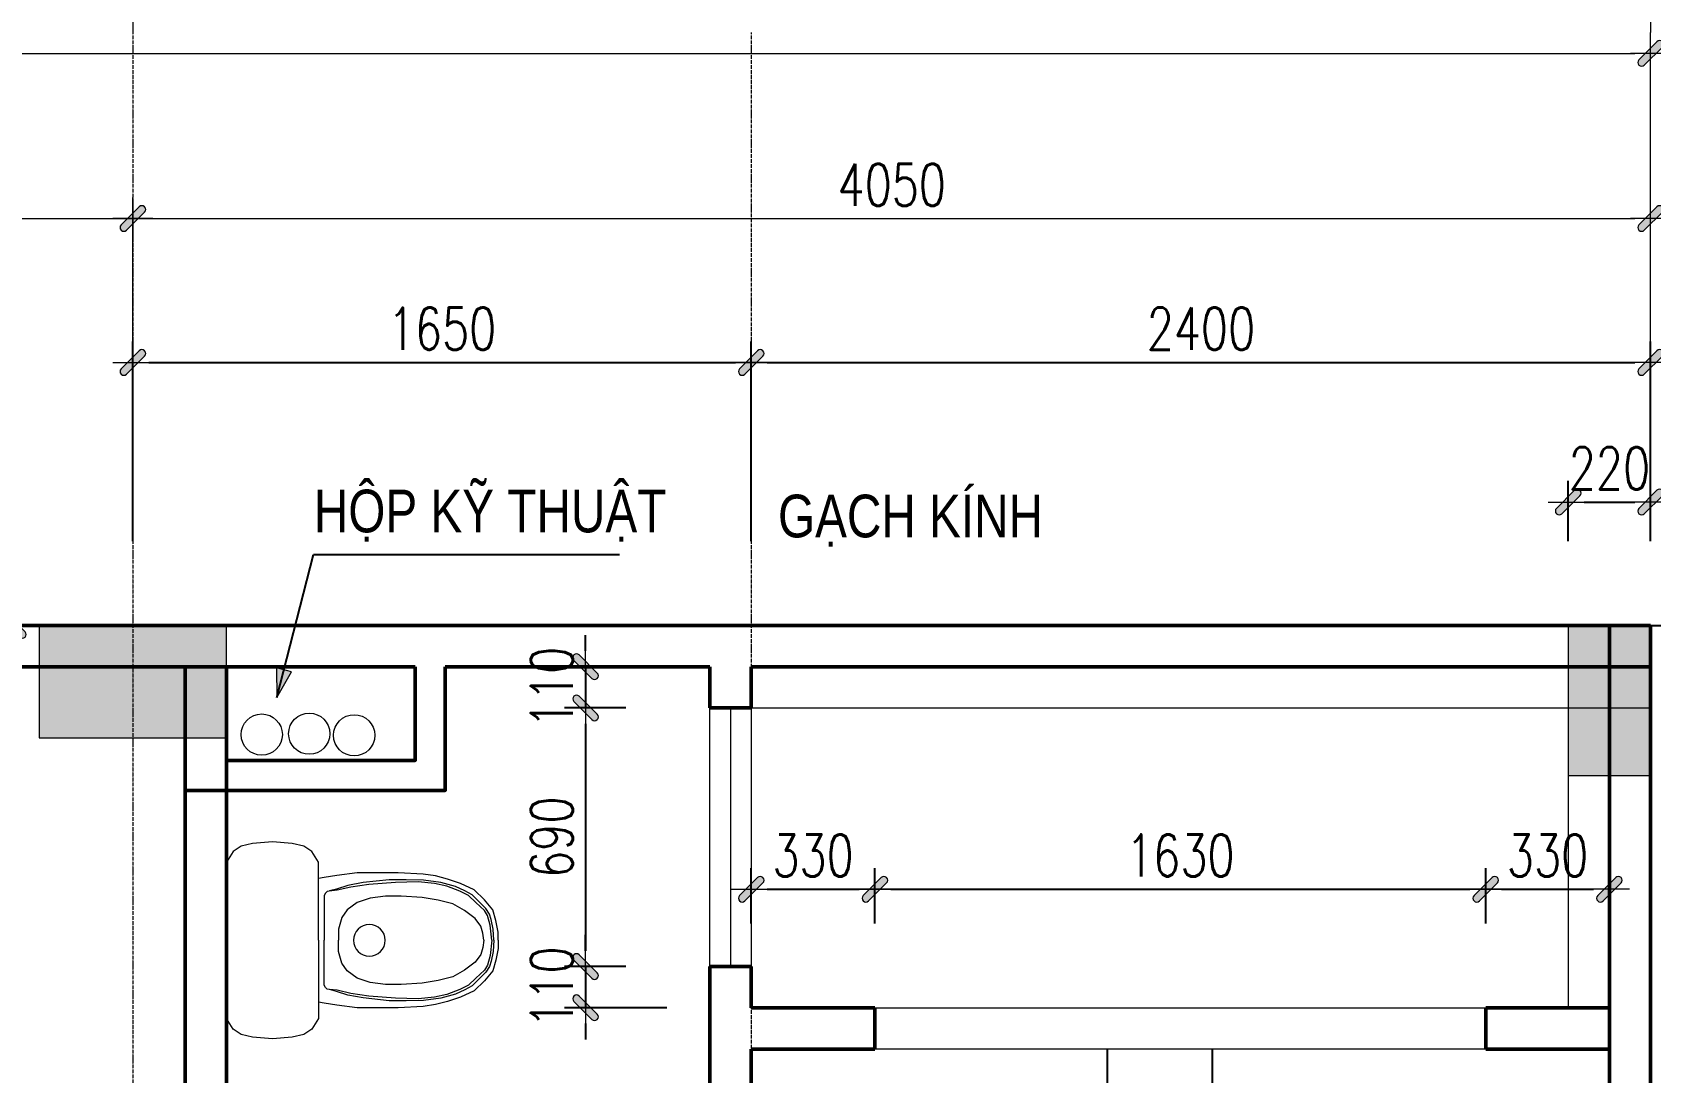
# Model space of a CAD drawing. Extents: x -165145 to 691808, y -202842 to 311040.
# Drawn here: x 30931 to 35249, y 107320 to 110095 of the extents above; entities that cross this region are included whole.
import ezdxf
from ezdxf.enums import TextEntityAlignment as Align

# ---------------------------------------------------------------- set-up
doc = ezdxf.new("R2010")
doc.units = 0
doc.header["$LTSCALE"] = 10
doc.header["$MEASUREMENT"] = 0
doc.linetypes.add('ketcau-1', pattern=[2, 1, 1])
doc.linetypes.add('TIM', pattern=[26.01, 10, -3, 0.01, -3, 10])
doc.layers.get('Defpoints').update_dxf_attribs({"color": 5, "linetype": 'CONTINUOUS'})
doc.layers.add('AM_Funitur', color=35, linetype='CONTINUOUS')
for name, color, linetype, lineweight in [('ARROWS', 1, 'CONTINUOUS', 0), ('DIM', 8, 'CONTINUOUS', 13), ('GE_KC_HATCH', 250, 'CONTINUOUS', 20), ('GE_KC_NETTHAY', 2, 'CONTINUOUS', 20), ('GE_KC_TEXT', 4, 'CONTINUOUS', 20), ('netchia', 2, 'CONTINUOUS', 20), ('NOI THAT', 35, 'CONTINUOUS', 9), ('TEXT', 4, 'CONTINUOUS', 20), ('THAY', 147, 'CONTINUOUS', 25), ('TRUC', 251, 'TIM', 5), ('wall', 7, 'CONTINUOUS', 50)]:
    doc.layers.add(name, color=color, linetype=linetype, lineweight=lineweight)
doc.styles.add('ROMANS', font='romans', dxfattribs={"width": 0.75, "bigfont": 'vns'})
doc.styles.add('VNARIALH', font='', dxfattribs={"width": 0.75})
doc.styles.add('VnArialNarrowH', font='')
doc.styles.add('VNCC-Arial', font='arial.ttf', dxfattribs={"width": 0.8})
doc.styles.get('VNARIALH').set_extended_font_data('.VnArialH')
doc.styles.get('VnArialNarrowH').set_extended_font_data('.VnArial NarrowH')
doc.dimstyles.new('fit0.75', dxfattribs={"dimscale": 0.5625, "dimtxt": 200, "dimasz": 75, "dimexe": 100, "dimexo": 400, "dimgap": 0.03, "dimtad": 0, "dimdec": 0, "dimdsep": 46, "dimtxsty": 'ROMANS', "dimblk": 'alex', "dimcen": 150, "dimclrd": 8, "dimclre": 8, "dimclrt": 7, "dimaunit": 1, "dimadec": 0, "dimazin": 0, "dimtfac": 0.072, "dimtdec": 0, "dimtix": 1, "dimtmove": 2, "dimatfit": 3, "dimldrblk": 'a-01', "dimfxl": 100, "dimtvp": 0.8, "dimtolj": 1, "dimarcsym": 0})

# ---------------------------------------------------------------- blocks, each defined once
blk = doc.blocks.new('xi mb')
at = {"layer": 'NOI THAT'}
for p, q in [((-237.3, -17.6), (-208.9, 0)), ((-208.9, 0), (0, 0)), ((208.9, 0), (0, 0)), ((237.3, -17.6), (208.9, 0)), ((-258.6, -69.7), (-251.5, -38.9)), ((-251.5, -38.9), (-237.3, -17.6)), ((251.5, -38.9), (237.3, -17.6)), ((258.6, -69.7), (251.5, -38.9)), ((-262.5, -122.5), (-258.6, -69.7)), ((262.5, -122.5), (258.6, -69.7)), ((-258.6, -175.3), (-262.5, -122.5)), ((258.6, -175.3), (262.5, -122.5)), ((-251.5, -206.1), (-258.6, -175.3)), ((-237.3, -227.4), (-251.5, -206.1)), ((237.3, -227.4), (251.5, -206.1)), ((251.5, -206.1), (258.6, -175.3)), ((-208.9, -245), (-237.3, -227.4)), ((0, -245), (-208.9, -245)), ((-167.8, -260.4), (-165.1, -245)), ((0, -245), (208.9, -245)), ((167.8, -260.4), (165.1, -245)), ((208.9, -245), (237.3, -227.4)), ((-180, -348.9), (-173.2, -294.7)), ((-173.2, -294.7), (-167.8, -260.4)), ((-146, -324), (-136.6, -293.7)), ((-141.6, -331.9), (-133.4, -295.2)), ((-136.6, -293.7), (-131.6, -274.3)), ((-133.4, -295.2), (-131.5, -274.2)), ((-131.5, -274.2), (-130.6, -268.7)), ((-130.6, -268.7), (-126, -264.1)), ((-126, -264.1), (-119.6, -260.4)), ((-119.6, -260.4), (-108.6, -260.4)), ((-108.6, -260.4), (0, -260.4)), ((-61, -307.2), (-29.8, -298.9)), ((-29.8, -298.9), (0, -298.9)), ((108.6, -260.4), (0, -260.4)), ((29.8, -298.9), (0, -298.9)), ((61, -307.2), (29.8, -298.9)), ((119.6, -260.4), (108.6, -260.4)), ((126, -264.1), (119.6, -260.4)), ((130.6, -268.7), (126, -264.1)), ((131.5, -274.2), (130.6, -268.7)), ((133.4, -295.2), (131.5, -274.2)), ((136.6, -293.7), (131.6, -274.3)), ((141.6, -331.9), (133.4, -295.2)), ((146, -324), (136.6, -293.7)), ((173.2, -294.7), (167.8, -260.4)), ((180, -348.9), (173.2, -294.7)), ((-153.9, -364.4), (-146, -324)), ((-148.9, -379.6), (-141.6, -331.9)), ((-101.3, -348.4), (-81.2, -321.8)), ((-81.2, -321.8), (-61, -307.2)), ((81.2, -321.8), (61, -307.2)), ((101.3, -348.4), (81.2, -321.8)), ((148.9, -379.6), (141.6, -331.9)), ((153.9, -364.4), (146, -324)), ((-180, -458.3), (-180, -348.9)), ((-161.1, -434.3), (-153.9, -364.4)), ((-154.4, -451.1), (-148.9, -379.6)), ((-117.8, -424.5), (-112.3, -383.2)), ((-112.3, -383.2), (-101.3, -348.4)), ((112.3, -383.2), (101.3, -348.4)), ((117.8, -424.5), (112.3, -383.2)), ((154.4, -451.1), (148.9, -379.6)), ((161.1, -434.3), (153.9, -364.4)), ((180, -458.3), (180, -348.9)), ((-117.8, -465.7), (-117.8, -424.5)), ((117.8, -465.7), (117.8, -424.5)), ((-176.8, -525.1), (-180, -458.3)), ((-161.1, -479), (-161.1, -434.3)), ((-156.3, -511.6), (-154.4, -451.1)), ((-114.1, -521.6), (-117.8, -465.7)), ((114.1, -521.6), (117.8, -465.7)), ((156.3, -511.6), (154.4, -451.1)), ((161.1, -479), (161.1, -434.3)), ((176.8, -525.1), (180, -458.3)), ((-160.4, -525.9), (-161.1, -479)), ((-151.7, -554.6), (-156.3, -511.6)), ((151.7, -554.6), (156.3, -511.6)), ((160.4, -525.9), (161.1, -479)), ((-171.7, -557.8), (-176.8, -525.1)), ((-163.5, -589.4), (-171.7, -557.8)), ((-154.6, -572), (-160.4, -525.9)), ((-144.4, -587.6), (-151.7, -554.6)), ((-106.8, -564.7), (-114.1, -521.6)), ((106.8, -564.7), (114.1, -521.6)), ((144.4, -587.6), (151.7, -554.6)), ((154.6, -572), (160.4, -525.9)), ((163.5, -589.4), (171.7, -557.8)), ((171.7, -557.8), (176.8, -525.1)), ((-151.3, -624.1), (-163.5, -589.4)), ((-143.8, -611), (-154.6, -572)), ((-131.5, -622.5), (-144.4, -587.6)), ((-97.6, -604.1), (-106.8, -564.7)), ((-79.3, -635.3), (-97.6, -604.1)), ((79.3, -635.3), (97.6, -604.1)), ((97.6, -604.1), (106.8, -564.7)), ((131.5, -622.5), (144.4, -587.6)), ((143.8, -611), (154.6, -572)), ((151.3, -624.1), (163.5, -589.4)), ((-135, -660.8), (-151.3, -624.1)), ((-132.3, -635.5), (-143.8, -611)), ((-121.5, -655), (-132.3, -635.5)), ((-119.6, -645.4), (-131.5, -622.5)), ((-101.3, -665.5), (-119.6, -645.4)), ((-58.2, -663.7), (-79.3, -635.3)), ((58.2, -663.7), (79.3, -635.3)), ((101.3, -665.5), (119.6, -645.4)), ((119.6, -645.4), (131.5, -622.5)), ((121.5, -655), (132.3, -635.5)), ((132.3, -635.5), (143.8, -611)), ((135, -660.8), (151.3, -624.1)), ((-108.4, -688.4), (-135, -660.8)), ((-104.2, -672.3), (-121.5, -655)), ((-81.1, -710.4), (-108.4, -688.4)), ((-84.7, -691.7), (-104.2, -672.3)), ((-79.3, -688.5), (-101.3, -665.5)), ((-66.5, -696.7), (-79.3, -688.5)), ((-38.1, -678.4), (-58.2, -663.7)), ((-18.9, -683.9), (-38.1, -678.4)), ((0, -686.6), (-18.9, -683.9)), ((0, -686.6), (18.9, -683.9)), ((18.9, -683.9), (38.1, -678.4)), ((38.1, -678.4), (58.2, -663.7)), ((66.5, -696.7), (79.3, -688.5)), ((79.3, -688.5), (101.3, -665.5)), ((81.1, -710.4), (108.4, -688.4)), ((84.7, -691.7), (104.2, -672.3)), ((104.2, -672.3), (121.5, -655)), ((108.4, -688.4), (135, -660.8)), ((-69.6, -701.8), (-84.7, -691.7)), ((-53.1, -718.5), (-81.1, -710.4)), ((-55.9, -706.2), (-69.6, -701.8)), ((-40.6, -703.3), (-66.5, -696.7)), ((-29.8, -711.4), (-55.9, -706.2)), ((-21.6, -725), (-53.1, -718.5)), ((0, -708), (-40.6, -703.3)), ((0, -713.2), (-29.8, -711.4)), ((0, -725), (-21.6, -725)), ((0, -708), (40.6, -703.3)), ((0, -713.2), (29.8, -711.4)), ((0, -725), (21.6, -725)), ((21.6, -725), (53.1, -718.5)), ((29.8, -711.4), (55.9, -706.2)), ((40.6, -703.3), (66.5, -696.7)), ((53.1, -718.5), (81.1, -710.4)), ((55.9, -706.2), (69.6, -701.8)), ((69.6, -701.8), (84.7, -691.7))]:
    blk.add_line(p, q, dxfattribs=at)
for start, end in [(90, 270), (270, 90)]:
    blk.add_arc((0, -381.3), 42.3, start, end, dxfattribs=at)
blk = doc.blocks.new('alex')
at = {"layer": 'ARROWS'}
h = blk.add_hatch(color=1, dxfattribs=at)
edge = h.paths.add_edge_path()
edge.add_line((0.4, 0.74), (-0.74, -0.4))
edge.add_ellipse((-0.57, -0.57), major_axis=(0.17, 0.17), ratio=1, start_angle=90, end_angle=270)
edge.add_line((-0.4, -0.74), (0.74, 0.4))
edge.add_ellipse((0.57, 0.57), major_axis=(0.17, 0.17), ratio=1, start_angle=270, end_angle=450)
blk.add_lwpolyline([(0.4, 0.74), (-0.74, -0.4, 1), (-0.4, -0.74), (0.74, 0.4, 1)], format="xyb", close=True, dxfattribs=at)
at = {"layer": 'netchia', "color": 2}
for p, q in [((0, -1.27), (0, 1.27)), ((1.27, 0), (-1.27, 0))]:
    blk.add_line(p, q, dxfattribs=at)
blk = doc.blocks.new('*D1932')
at = {"layer": 'Defpoints', "color": 0, "ltscale": 0.05, "transparency": 16777216}
for p in [(34414.1, 108512.8), (36296.7, 103612.8), (36673.4, 103612.8)]:
    blk.add_point(p, dxfattribs=at)
at = {"layer": 'DIM', "color": 8, "lineweight": -2, "ltscale": 0.05, "transparency": 16777216}
for p, q in [((34639.1, 108512.8), (36729.7, 108512.8)), ((36673.4, 108470.6), (36673.4, 103655)), ((36521.7, 103612.8), (36729.7, 103612.8))]:
    blk.add_line(p, q, dxfattribs=at)
at = {"layer": 'DIM', "color": 8, "lineweight": -2, "ltscale": 0.05, "transparency": 16777216, "xscale": 42.1875, "yscale": 42.1875, "zscale": 42.1875}
for p, rotation in [((36673.4, 108512.8), 90), ((36673.4, 103612.8), 270)]:
    blk.add_blockref('alex', p, dxfattribs=dict(at, rotation=rotation))
at = {"layer": 'DIM', "color": 7, "ltscale": 0.05, "transparency": 16777216, "insert": (36583.4, 106062.8), "char_height": 112.5, "attachment_point": 5, "rotation": 90, "style": 'ROMANS'}
blk.add_mtext('\\A1;4900', dxfattribs=at)
blk = doc.blocks.new('a-01')
at = {"layer": 'ARROWS'}
blk.add_hatch(color=256, dxfattribs=at).paths.add_polyline_path([(-1.8, 0.49), (-1.8, -0.49), (0, 0)])
at = {"layer": 'netchia'}
blk.add_lwpolyline([(-1.8, 0.49), (-1.8, -0.49), (0, 0), (0, 0)], close=True, dxfattribs=at)
blk = doc.blocks.new('*D1933')
at = {"layer": 'Defpoints', "color": 0, "ltscale": 0.05, "transparency": 16777216}
for p in [(34735.8, 108512.8), (35092.3, 107382.8), (36313.9, 107382.8)]:
    blk.add_point(p, dxfattribs=at)
at = {"layer": 'DIM', "color": 8, "lineweight": -2, "ltscale": 0.05, "transparency": 16777216}
for p, q in [((34960.8, 108512.8), (36370.2, 108512.8)), ((36313.9, 108470.6), (36313.9, 107425)), ((35317.3, 107382.8), (36370.2, 107382.8))]:
    blk.add_line(p, q, dxfattribs=at)
at = {"layer": 'DIM', "color": 8, "lineweight": -2, "ltscale": 0.05, "transparency": 16777216, "xscale": 42.1875, "yscale": 42.1875, "zscale": 42.1875}
for p, rotation in [((36313.9, 108512.8), 90), ((36313.9, 107382.8), 270)]:
    blk.add_blockref('alex', p, dxfattribs=dict(at, rotation=rotation))
at = {"layer": 'DIM', "color": 7, "ltscale": 0.05, "transparency": 16777216, "insert": (36223.9, 107947.8), "char_height": 112.5, "attachment_point": 5, "rotation": 90, "style": 'ROMANS'}
blk.add_mtext('\\A1;1130', dxfattribs=at)
blk = doc.blocks.new('*D1935')
at = {"layer": 'Defpoints', "color": 0, "ltscale": 0.05, "transparency": 16777216}
for p in [(31431.1, 108512.8), (30880.8, 105512.8), (31596.5, 105512.8)]:
    blk.add_point(p, dxfattribs=at)
at = {"layer": 'DIM', "color": 8, "lineweight": -2, "ltscale": 0.05, "transparency": 16777216}
for p, q in [((31206.1, 108512.8), (30824.5, 108512.8)), ((30880.8, 108470.6), (30880.8, 105555)), ((31371.5, 105512.8), (30824.5, 105512.8))]:
    blk.add_line(p, q, dxfattribs=at)
at = {"layer": 'DIM', "color": 8, "lineweight": -2, "ltscale": 0.05, "transparency": 16777216, "xscale": 42.1875, "yscale": 42.1875, "zscale": 42.1875}
for p, rotation in [((30880.8, 108512.8), 90), ((30880.8, 105512.8), 270)]:
    blk.add_blockref('alex', p, dxfattribs=dict(at, rotation=rotation))
at = {"layer": 'DIM', "color": 7, "ltscale": 0.05, "transparency": 16777216, "insert": (30790.8, 107012.8), "char_height": 112.5, "attachment_point": 5, "rotation": 90, "style": 'ROMANS'}
blk.add_mtext('\\A1;3000', dxfattribs=at)
blk = doc.blocks.new('*D1851')
at = {"layer": 'Defpoints', "color": 0, "transparency": 16777216}
for p in [(32849.5, 109214.4), (31199.5, 108512.8), (32849.5, 108512.8)]:
    blk.add_point(p, dxfattribs=at)
at = {"layer": 'DIM', "color": 8, "lineweight": -2, "transparency": 16777216}
for p, q in [((31199.5, 108737.8), (31199.5, 109270.6)), ((32849.5, 108737.8), (32849.5, 109270.6)), ((31241.7, 109214.4), (32807.3, 109214.4))]:
    blk.add_line(p, q, dxfattribs=at)
at = {"layer": 'DIM', "color": 8, "lineweight": -2, "transparency": 16777216, "xscale": 42.1875, "yscale": 42.1875, "zscale": 42.1875, "rotation": 180}
blk.add_blockref('alex', (31199.5, 109214.4), dxfattribs=at)
at = {"layer": 'DIM', "color": 8, "lineweight": -2, "transparency": 16777216, "xscale": 42.1875, "yscale": 42.1875, "zscale": 42.1875}
blk.add_blockref('alex', (32849.5, 109214.4), dxfattribs=at)
at = {"layer": 'DIM', "color": 7, "transparency": 16777216, "insert": (32024.5, 109304.4), "char_height": 112.5, "attachment_point": 5, "style": 'ROMANS'}
blk.add_mtext('\\A1;1650', dxfattribs=at)
blk = doc.blocks.new('*D1852')
at = {"layer": 'Defpoints', "color": 0, "transparency": 16777216}
for p in [(35249.5, 109214.4), (32849.5, 108512.8), (35249.5, 108512.8)]:
    blk.add_point(p, dxfattribs=at)
at = {"layer": 'DIM', "color": 8, "lineweight": -2, "transparency": 16777216}
for p, q in [((32849.5, 108737.8), (32849.5, 109270.6)), ((35249.5, 108737.8), (35249.5, 109270.6)), ((32891.7, 109214.4), (35207.3, 109214.4))]:
    blk.add_line(p, q, dxfattribs=at)
at = {"layer": 'DIM', "color": 8, "lineweight": -2, "transparency": 16777216, "xscale": 42.1875, "yscale": 42.1875, "zscale": 42.1875, "rotation": 180}
blk.add_blockref('alex', (32849.5, 109214.4), dxfattribs=at)
at = {"layer": 'DIM', "color": 8, "lineweight": -2, "transparency": 16777216, "xscale": 42.1875, "yscale": 42.1875, "zscale": 42.1875}
blk.add_blockref('alex', (35249.5, 109214.4), dxfattribs=at)
at = {"layer": 'DIM', "color": 7, "transparency": 16777216, "insert": (34049.5, 109304.4), "char_height": 112.5, "attachment_point": 5, "style": 'ROMANS'}
blk.add_mtext('\\A1;2400', dxfattribs=at)
blk = doc.blocks.new('*D1861')
at = {"layer": 'Defpoints', "color": 0, "transparency": 16777216}
for p in [(32739.5, 108402.8), (32407.4, 108292.8), (32739.5, 108292.8)]:
    blk.add_point(p, dxfattribs=at)
at = {"layer": 'DIM', "color": 8, "lineweight": -2, "transparency": 16777216}
for p, q in [((32407.4, 108445), (32407.4, 108487.1)), ((32514.5, 108402.8), (32351.2, 108402.8)), ((32407.4, 108402.8), (32407.4, 108292.8)), ((32514.5, 108292.8), (32351.2, 108292.8)), ((32407.4, 108250.6), (32407.4, 108208.4))]:
    blk.add_line(p, q, dxfattribs=at)
at = {"layer": 'DIM', "color": 8, "lineweight": -2, "transparency": 16777216, "xscale": 42.1875, "yscale": 42.1875, "zscale": 42.1875}
for p, rotation in [((32407.4, 108402.8), 270), ((32407.4, 108292.8), 90)]:
    blk.add_blockref('alex', p, dxfattribs=dict(at, rotation=rotation))
at = {"layer": 'DIM', "color": 7, "transparency": 16777216, "insert": (32317.4, 108347.8), "char_height": 112.5, "attachment_point": 5, "rotation": 90, "style": 'ROMANS'}
blk.add_mtext('\\A1;110', dxfattribs=at)
blk = doc.blocks.new('*D1862')
at = {"layer": 'Defpoints', "color": 0, "transparency": 16777216}
for p in [(32739.5, 108292.8), (32407.4, 107602.8), (32739.5, 107602.8)]:
    blk.add_point(p, dxfattribs=at)
at = {"layer": 'DIM', "color": 8, "lineweight": -2, "transparency": 16777216}
for p, q in [((32514.5, 108292.8), (32351.2, 108292.8)), ((32407.4, 108250.6), (32407.4, 107645)), ((32514.5, 107602.8), (32351.2, 107602.8))]:
    blk.add_line(p, q, dxfattribs=at)
at = {"layer": 'DIM', "color": 8, "lineweight": -2, "transparency": 16777216, "xscale": 42.1875, "yscale": 42.1875, "zscale": 42.1875}
for p, rotation in [((32407.4, 108292.8), 90), ((32407.4, 107602.8), 270)]:
    blk.add_blockref('alex', p, dxfattribs=dict(at, rotation=rotation))
at = {"layer": 'DIM', "color": 7, "transparency": 16777216, "insert": (32317.4, 107947.8), "char_height": 112.5, "attachment_point": 5, "rotation": 90, "style": 'ROMANS'}
blk.add_mtext('\\A1;690', dxfattribs=at)
blk = doc.blocks.new('*D1863')
at = {"layer": 'Defpoints', "color": 0, "transparency": 16777216}
for p in [(32739.5, 107602.8), (32407.4, 107492.8), (32849.5, 107492.8)]:
    blk.add_point(p, dxfattribs=at)
at = {"layer": 'DIM', "color": 8, "lineweight": -2, "transparency": 16777216}
for p, q in [((32407.4, 107645), (32407.4, 107687.1)), ((32514.5, 107602.8), (32351.2, 107602.8)), ((32407.4, 107602.8), (32407.4, 107492.8)), ((32624.5, 107492.8), (32351.2, 107492.8)), ((32407.4, 107450.6), (32407.4, 107408.4))]:
    blk.add_line(p, q, dxfattribs=at)
at = {"layer": 'DIM', "color": 8, "lineweight": -2, "transparency": 16777216, "xscale": 42.1875, "yscale": 42.1875, "zscale": 42.1875}
for p, rotation in [((32407.4, 107602.8), 270), ((32407.4, 107492.8), 90)]:
    blk.add_blockref('alex', p, dxfattribs=dict(at, rotation=rotation))
at = {"layer": 'DIM', "color": 7, "transparency": 16777216, "insert": (32317.4, 107547.8), "char_height": 112.5, "attachment_point": 5, "rotation": 90, "style": 'ROMANS'}
blk.add_mtext('\\A1;110', dxfattribs=at)
blk = doc.blocks.new('*D1864')
at = {"layer": 'Defpoints', "color": 0, "transparency": 16777216}
for p in [(33179.5, 107808.9), (32849.5, 107492.8), (33179.5, 107492.8)]:
    blk.add_point(p, dxfattribs=at)
at = {"layer": 'DIM', "color": 8, "lineweight": -2, "transparency": 16777216}
for p, q in [((32849.5, 107717.8), (32849.5, 107865.1)), ((33179.5, 107717.8), (33179.5, 107865.1)), ((32891.7, 107808.9), (33137.3, 107808.9))]:
    blk.add_line(p, q, dxfattribs=at)
at = {"layer": 'DIM', "color": 8, "lineweight": -2, "transparency": 16777216, "xscale": 42.1875, "yscale": 42.1875, "zscale": 42.1875, "rotation": 180}
blk.add_blockref('alex', (32849.5, 107808.9), dxfattribs=at)
at = {"layer": 'DIM', "color": 8, "lineweight": -2, "transparency": 16777216, "xscale": 42.1875, "yscale": 42.1875, "zscale": 42.1875}
blk.add_blockref('alex', (33179.5, 107808.9), dxfattribs=at)
at = {"layer": 'DIM', "color": 7, "transparency": 16777216, "insert": (33014.5, 107898.9), "char_height": 112.5, "attachment_point": 5, "style": 'ROMANS'}
blk.add_mtext('\\A1;330', dxfattribs=at)
blk = doc.blocks.new('*D1865')
at = {"layer": 'Defpoints', "color": 0, "transparency": 16777216}
for p in [(35139.5, 107808.9), (34809.5, 107492.8), (35139.5, 107492.8)]:
    blk.add_point(p, dxfattribs=at)
at = {"layer": 'DIM', "color": 8, "lineweight": -2, "transparency": 16777216}
for p, q in [((34809.5, 107717.8), (34809.5, 107865.1)), ((35139.5, 107717.8), (35139.5, 107865.1)), ((34851.7, 107808.9), (35097.3, 107808.9))]:
    blk.add_line(p, q, dxfattribs=at)
at = {"layer": 'DIM', "color": 8, "lineweight": -2, "transparency": 16777216, "xscale": 42.1875, "yscale": 42.1875, "zscale": 42.1875, "rotation": 180}
blk.add_blockref('alex', (34809.5, 107808.9), dxfattribs=at)
at = {"layer": 'DIM', "color": 8, "lineweight": -2, "transparency": 16777216, "xscale": 42.1875, "yscale": 42.1875, "zscale": 42.1875}
blk.add_blockref('alex', (35139.5, 107808.9), dxfattribs=at)
at = {"layer": 'DIM', "color": 7, "transparency": 16777216, "insert": (34974.5, 107898.9), "char_height": 112.5, "attachment_point": 5, "style": 'ROMANS'}
blk.add_mtext('\\A1;330', dxfattribs=at)
blk = doc.blocks.new('*D1866')
at = {"layer": 'Defpoints', "color": 0, "transparency": 16777216}
for p in [(34809.5, 107808.9), (33179.5, 107492.8), (34809.5, 107492.8)]:
    blk.add_point(p, dxfattribs=at)
at = {"layer": 'DIM', "color": 8, "lineweight": -2, "transparency": 16777216}
for p, q in [((33179.5, 107717.8), (33179.5, 107865.1)), ((34809.5, 107717.8), (34809.5, 107865.1)), ((33221.7, 107808.9), (34767.3, 107808.9))]:
    blk.add_line(p, q, dxfattribs=at)
at = {"layer": 'DIM', "color": 8, "lineweight": -2, "transparency": 16777216, "xscale": 42.1875, "yscale": 42.1875, "zscale": 42.1875, "rotation": 180}
blk.add_blockref('alex', (33179.5, 107808.9), dxfattribs=at)
at = {"layer": 'DIM', "color": 8, "lineweight": -2, "transparency": 16777216, "xscale": 42.1875, "yscale": 42.1875, "zscale": 42.1875}
blk.add_blockref('alex', (34809.5, 107808.9), dxfattribs=at)
at = {"layer": 'DIM', "color": 7, "transparency": 16777216, "insert": (33994.5, 107898.9), "char_height": 112.5, "attachment_point": 5, "style": 'ROMANS'}
blk.add_mtext('\\A1;1630', dxfattribs=at)
blk = doc.blocks.new('*D1872')
at = {"layer": 'Defpoints', "color": 0, "transparency": 16777216}
for p in [(35249.5, 108512.8), (35249.5, 108112.8), (35572.4, 108112.8)]:
    blk.add_point(p, dxfattribs=at)
at = {"layer": 'DIM', "color": 8, "lineweight": -2, "transparency": 16777216}
for p, q in [((35474.5, 108512.8), (35628.7, 108512.8)), ((35572.4, 108470.6), (35572.4, 108155)), ((35474.5, 108112.8), (35628.7, 108112.8))]:
    blk.add_line(p, q, dxfattribs=at)
at = {"layer": 'DIM', "color": 8, "lineweight": -2, "transparency": 16777216, "xscale": 42.1875, "yscale": 42.1875, "zscale": 42.1875}
for p, rotation in [((35572.4, 108512.8), 90), ((35572.4, 108112.8), 270)]:
    blk.add_blockref('alex', p, dxfattribs=dict(at, rotation=rotation))
at = {"layer": 'DIM', "color": 7, "transparency": 16777216, "insert": (35482.4, 108312.8), "char_height": 112.5, "attachment_point": 5, "rotation": 90, "style": 'ROMANS'}
blk.add_mtext('\\A1;400', dxfattribs=at)
blk = doc.blocks.new('*D1875')
at = {"layer": 'Defpoints', "color": 0, "transparency": 16777216}
for p in [(35249.5, 108842.1), (35029.5, 108512.8), (35249.5, 108512.8)]:
    blk.add_point(p, dxfattribs=at)
at = {"layer": 'DIM', "color": 8, "lineweight": -2, "transparency": 16777216}
for p, q in [((35029.5, 108737.8), (35029.5, 108898.4)), ((35249.5, 108737.8), (35249.5, 108898.4)), ((35071.7, 108842.1), (35207.3, 108842.1))]:
    blk.add_line(p, q, dxfattribs=at)
at = {"layer": 'DIM', "color": 8, "lineweight": -2, "transparency": 16777216, "xscale": 42.1875, "yscale": 42.1875, "zscale": 42.1875, "rotation": 180}
blk.add_blockref('alex', (35029.5, 108842.1), dxfattribs=at)
at = {"layer": 'DIM', "color": 8, "lineweight": -2, "transparency": 16777216, "xscale": 42.1875, "yscale": 42.1875, "zscale": 42.1875}
blk.add_blockref('alex', (35249.5, 108842.1), dxfattribs=at)
at = {"layer": 'DIM', "color": 7, "transparency": 16777216, "insert": (35139.5, 108932.1), "char_height": 112.5, "attachment_point": 5, "style": 'ROMANS'}
blk.add_mtext('\\A1;220', dxfattribs=at)
blk = doc.blocks.new('A$Ced011573')
at = {"layer": 'GE_KC_HATCH', "linetype": 'ketcau-1'}
for points in [[(11050, 7000), (10550, 7000), (10550, 6700), (11050, 6700)], [(14850, 7000), (14630, 7000), (14630, 6600), (14850, 6600)]]:
    blk.add_hatch(color=1, dxfattribs=at).paths.add_polyline_path(points)
at = {"layer": 'GE_KC_NETTHAY', "linetype": 'Continuous'}
for points in [[(11050, 7000), (10550, 7000), (10550, 6700), (11050, 6700)], [(14850, 7000), (14630, 7000), (14630, 6600), (14850, 6600)]]:
    blk.add_lwpolyline(points, close=True, dxfattribs=at)
blk = doc.blocks.new('tentruc')
at = {"layer": 'DIM'}
for p, q in [((0, 311.2), (0, 515.8)), ((-515.8, 0), (-311.2, 0)), ((-515.8, 0), (-311.2, 0)), ((311.2, 0), (515.8, 0)), ((311.2, 0), (515.8, 0)), ((0, -515.8), (0, -311.2))]:
    blk.add_line(p, q, dxfattribs=at)
at = {"layer": 'DIM', "ltscale": 0.5}
blk.add_circle((0, 0), 311.2, dxfattribs=at)
at = {"layer": 'DIM'}
blk.add_circle((0, 0), 281.2, dxfattribs=at)
at = {"layer": 'DIM', "color": 7, "linetype": 'ByBlock', "ltscale": 0.5, "style": 'VNARIALH', "width": 1.1}
blk.add_attdef('A', text='', height=281.2, dxfattribs=at).set_placement((0, -106.7), align=Align.CENTER)
blk = doc.blocks.new('*D1826')
at = {"layer": 'Defpoints', "color": 0, "transparency": 16777216}
for p in [(587932.6, 181), (570432.6, -1345.1), (587932.6, -1345.1)]:
    blk.add_point(p, dxfattribs=at)
at = {"layer": 'DIM', "color": 8, "lineweight": -2, "transparency": 16777216}
for p, q in [((570432.6, -1120.1), (570432.6, 237.3)), ((587932.6, -1120.1), (587932.6, 237.3)), ((570474.8, 181), (587890.4, 181))]:
    blk.add_line(p, q, dxfattribs=at)
at = {"layer": 'DIM', "color": 8, "lineweight": -2, "transparency": 16777216, "xscale": 42.1875, "yscale": 42.1875, "zscale": 42.1875, "rotation": 180}
blk.add_blockref('alex', (570432.6, 181), dxfattribs=at)
at = {"layer": 'DIM', "color": 8, "lineweight": -2, "transparency": 16777216, "xscale": 42.1875, "yscale": 42.1875, "zscale": 42.1875}
blk.add_blockref('alex', (587932.6, 181), dxfattribs=at)
at = {"layer": 'DIM', "color": 7, "transparency": 16777216, "insert": (577482.6, 271), "char_height": 112.5, "attachment_point": 5, "style": 'ROMANS'}
blk.add_mtext('\\A1;17500', dxfattribs=at)
blk = doc.blocks.new('*D1836')
at = {"layer": 'Defpoints', "color": 0, "transparency": 16777216}
for p in [(587932.6, -259.4), (583882.6, -1345.1), (587932.6, -1345.1)]:
    blk.add_point(p, dxfattribs=at)
at = {"layer": 'DIM', "color": 8, "lineweight": -2, "transparency": 16777216}
for p, q in [((583882.6, -1120.1), (583882.6, -203.1)), ((587932.6, -1120.1), (587932.6, -203.1)), ((583924.8, -259.4), (587890.4, -259.4))]:
    blk.add_line(p, q, dxfattribs=at)
at = {"layer": 'DIM', "color": 8, "lineweight": -2, "transparency": 16777216, "xscale": 42.1875, "yscale": 42.1875, "zscale": 42.1875, "rotation": 180}
blk.add_blockref('alex', (583882.6, -259.4), dxfattribs=at)
at = {"layer": 'DIM', "color": 8, "lineweight": -2, "transparency": 16777216, "xscale": 42.1875, "yscale": 42.1875, "zscale": 42.1875}
blk.add_blockref('alex', (587932.6, -259.4), dxfattribs=at)
at = {"layer": 'DIM', "color": 7, "transparency": 16777216, "insert": (585907.6, -169.4), "char_height": 112.5, "attachment_point": 5, "style": 'ROMANS'}
blk.add_mtext('\\A1;4050', dxfattribs=at)
blk = doc.blocks.new('*D1841')
at = {"layer": 'Defpoints', "color": 0, "transparency": 16777216}
for p in [(583882.6, -259.4), (580282.6, -1345.1), (583882.6, -1345.1)]:
    blk.add_point(p, dxfattribs=at)
at = {"layer": 'DIM', "color": 8, "lineweight": -2, "transparency": 16777216}
for p, q in [((580282.6, -1120.1), (580282.6, -203.1)), ((583882.6, -1120.1), (583882.6, -203.1)), ((580324.8, -259.4), (583840.4, -259.4))]:
    blk.add_line(p, q, dxfattribs=at)
at = {"layer": 'DIM', "color": 8, "lineweight": -2, "transparency": 16777216, "xscale": 42.1875, "yscale": 42.1875, "zscale": 42.1875, "rotation": 180}
blk.add_blockref('alex', (580282.6, -259.4), dxfattribs=at)
at = {"layer": 'DIM', "color": 8, "lineweight": -2, "transparency": 16777216, "xscale": 42.1875, "yscale": 42.1875, "zscale": 42.1875}
blk.add_blockref('alex', (583882.6, -259.4), dxfattribs=at)
at = {"layer": 'DIM', "color": 7, "transparency": 16777216, "insert": (582082.6, -169.4), "char_height": 112.5, "attachment_point": 5, "style": 'ROMANS'}
blk.add_mtext('\\A1;3600', dxfattribs=at)
blk = doc.blocks.new('lt - kt')
at = {"layer": 'TRUC', "ltscale": 0.05}
for p, q in [((-4050, 8582.3), (-4050, -1850.2)), ((-2400, 8582.3), (-2400, -1850.2)), ((-19823.1, 7000), (2014.6, 7000))]:
    blk.add_line(p, q, dxfattribs=at)
at = {"layer": 'TEXT'}
ref = blk.add_blockref('tentruc', (-4050, 8985.3), dxfattribs=dict(at, xscale=-0.78125, yscale=0.78125, zscale=0.78125, rotation=180))
ref.add_attrib('A', '3', dxfattribs={"color": 7, "linetype": 'ByBlock', "ltscale": 0.5, "height": 219.7, "style": 'VnArialNarrowH'}).set_placement((-4050, 8848.9), align=Align.CENTER)
ref = blk.add_blockref('tentruc', (0, 8985.3), dxfattribs=dict(at, xscale=-0.78125, yscale=0.78125, zscale=0.78125, rotation=180))
ref.add_attrib('A', '5', dxfattribs={"color": 7, "linetype": 'ByBlock', "ltscale": 0.5, "height": 219.7, "style": 'VnArialNarrowH'}).set_placement((0, 8845.1), align=Align.CENTER)
at = {"layer": 'DIM'}
dim = blk.add_linear_dim(base=(0, 8526.1), p1=(-17500, 7000), p2=(0, 7000), dimstyle='fit0.75', dxfattribs=at)
dim.commit()
dim.dimension.update_dxf_attribs({"geometry": '*D1826', "text_midpoint": (-10450, 8616.1), "dimtype": 128, "insert": (-587932.6, 8345.1)})
for base, p1, p2, picture, middle in [((-4050, 8085.7), (-7650, 7000), (-4050, 7000), '*D1841', (-5850, 8175.7)), ((0, 8085.7), (-4050, 7000), (0, 7000), '*D1836', (-2025, 8175.7))]:
    dim = blk.add_linear_dim(base=base, p1=p1, p2=p2, dimstyle='fit0.75', dxfattribs=at)
    dim.commit()
    dim.dimension.update_dxf_attribs({"geometry": picture, "text_midpoint": middle, "insert": (-587932.6, 8345.1)})

msp = doc.modelspace()

# ---------------------------------------------------------------- linework, layer by layer
at = {"layer": 'DIM', "ltscale": 0.05}
for p, q in [((35029.48053, 108512.76817), (35029.48053, 107492.77181)), ((32794.48053, 108292.77181), (32794.48053, 107602.77181)), ((32849.48053, 108292.77181), (35249.48053, 108292.77181))]:
    msp.add_line(p, q, dxfattribs=at)
msp.add_lwpolyline([(32739.48053, 108292.77181), (32849.48053, 108292.77181), (32849.48053, 107602.77181), (32739.48053, 107602.77181)], close=True, dxfattribs=at)
at = {"layer": 'DIM'}
msp.add_lwpolyline([(33179.48053, 107492.77181), (34809.48053, 107492.77181), (34809.48053, 107382.77181), (33179.48053, 107382.77181)], close=True, dxfattribs=at)
at = {"layer": 'DIM', "ltscale": 0.05}
for centre in [(31543.38441, 108221.64976), (31670.12669, 108224.0641), (31789.98889, 108219.68086)]:
    msp.add_circle(centre, 55, dxfattribs=at)
at = {"layer": 'THAY', "ltscale": 0.05}
msp.add_line((34079.48053, 107382.77181), (34079.48053, 106432.77181), dxfattribs=at)
msp.add_lwpolyline([(33799.48053, 107382.77181), (33799.48053, 106432.77181)], dxfattribs=at)
at = {"layer": 'wall', "ltscale": 0.05}
for p, q in [((17999.78377, 108512.77902), (35249.48053, 108512.76938)), ((35139.48053, 108512.76817), (35139.48053, 101512.77864)), ((35249.48053, 108512.76817), (35249.48053, 101512.77864)), ((18330.19562, 108402.77901), (31952.85921, 108402.76978)), ((31339.48062, 103612.76721), (31339.48053, 108402.76966)), ((31449.48053, 105622.76721), (31449.48053, 108402.76965)), ((32032.85921, 108402.76971), (32739.48053, 108402.77181)), ((32849.48053, 108402.77181), (35249.48053, 108402.76918)), ((32849.48053, 108292.77181), (32739.48053, 108292.77181)), ((32849.48053, 107602.77181), (32739.48053, 107602.77181)), ((33179.48053, 107492.77181), (32849.48053, 107492.77181)), ((35139.48053, 107492.77181), (34809.48053, 107492.77181)), ((34809.48053, 107492.77181), (34809.48053, 107382.77181)), ((33179.48053, 107382.77181), (32849.48053, 107382.77181)), ((35139.48053, 107382.77181), (34809.48053, 107382.77181))]:
    msp.add_line(p, q, dxfattribs=at)
for points in [[(32032.85921, 108402.76962), (32032.85921, 108072.76958), (31339.48053, 108072.76958)], [(31952.85921, 108402.76962), (31952.85921, 108152.76958), (31449.48053, 108152.76958)], [(32739.48053, 108402.77181), (32739.48053, 108292.77181)], [(32849.48053, 108402.77181), (32849.48053, 108292.77181)], [(32739.48053, 107602.77181), (32739.48053, 104642.76958)], [(32849.48053, 107602.77181), (32849.48053, 107492.77181)], [(33179.48053, 107492.77181), (33179.48053, 107382.77181)], [(32849.48053, 107382.77181), (32849.48053, 104642.76958)]]:
    msp.add_lwpolyline(points, dxfattribs=at)

# ---------------------------------------------------------------- block references
at = {"layer": 'AM_Funitur', "rotation": 90.00000000000001}
msp.add_blockref('xi mb', (31449.48053, 107672.76958), dxfattribs=at)
at = {"layer": 'GE_KC_TEXT'}
msp.add_blockref('A$Ced011573', (20399.48053, 101512.77864), dxfattribs=at)
at = {"layer": 'TEXT'}
msp.add_blockref('lt - kt', (35249.48053, 101512.77864), dxfattribs=at)

# ---------------------------------------------------------------- texts
at = {"layer": 'TEXT', "style": 'VNCC-Arial', "width": 0.8}
msp.add_text('HỘP KỸ THUẬT', height=113.90625, rotation=359.99992793, dxfattribs=at).set_placement((31682.42611, 108761.1788))
msp.add_text('GẠCH KÍNH', height=113.90625, dxfattribs=at).set_placement((32921.00124, 108747.77967))

# ---------------------------------------------------------------- dimensions: what is measured, and where the dimension line sits
at = {"layer": 'DIM'}
for base, p1, p2, picture, middle in [((32849.48053, 109214.35487), (31199.48053, 108512.77178), (32849.48053, 108512.76746), '*D1851', (32024.48053, 109304.35487)), ((35249.48053, 109214.35487), (32849.48053, 108512.77073), (35249.48053, 108512.77073), '*D1852', (34049.48053, 109304.35487)), ((35249.48053, 108842.11144), (35029.48053, 108512.76958), (35249.48053, 108512.76958), '*D1875', (35139.48053, 108932.11144)), ((33179.48053, 107808.85487), (32849.48053, 107492.77181), (33179.48053, 107492.77181), '*D1864', (33014.48053, 107898.85487)), ((34809.48053, 107808.85487), (33179.48053, 107492.77181), (34809.48053, 107492.77181), '*D1866', (33994.48053, 107898.85487)), ((35139.48053, 107808.85487), (34809.48053, 107492.77181), (35139.48053, 107492.77181), '*D1865', (34974.48053, 107898.85487))]:
    dim = msp.add_linear_dim(base=base, p1=p1, p2=p2, dimstyle='fit0.75', dxfattribs=at)
    dim.commit()
    dim.dimension.update_dxf_attribs({"geometry": picture, "text_midpoint": middle})
at = {"layer": 'DIM', "ltscale": 0.05}
for base, p1, p2, picture, middle in [((30880.79077, 105512.76659), (31431.0848, 108512.76897), (31596.48053, 105512.76659), '*D1935', (30790.79077, 107012.76778)), ((36673.40495, 103612.76958), (34414.10348, 108512.76958), (36296.69815, 103612.76958), '*D1932', (36583.40495, 106062.76958)), ((36313.90495, 107382.76958), (34735.80203, 108512.76958), (35092.30452, 107382.76958), '*D1933', (36223.90495, 107947.76958))]:
    dim = msp.add_linear_dim(base=base, p1=p1, p2=p2, angle=90, dimstyle='fit0.75', dxfattribs=at)
    dim.commit()
    dim.dimension.update_dxf_attribs({"geometry": picture, "text_midpoint": middle})
at = {"layer": 'DIM'}
for base, p1, p2, picture, middle in [((35572.40495, 108112.76817), (35249.48053, 108512.76958), (35249.48053, 108112.76817), '*D1872', (35482.40495, 108312.76888)), ((32407.40495, 108292.77181), (32739.48053, 108402.77181), (32739.48053, 108292.77181), '*D1861', (32317.40495, 108347.77181)), ((32407.40495, 107602.77181), (32739.48053, 108292.77181), (32739.48053, 107602.77181), '*D1862', (32317.40495, 107947.77181)), ((32407.40495, 107492.77181), (32739.48053, 107602.77181), (32849.48053, 107492.77181), '*D1863', (32317.40495, 107547.77181))]:
    dim = msp.add_linear_dim(base=base, p1=p1, p2=p2, angle=90, dimstyle='fit0.75', dxfattribs=at)
    dim.commit()
    dim.dimension.update_dxf_attribs({"geometry": picture, "text_midpoint": middle})

# ---------------------------------------------------------------- leaders
at = {"layer": 'DIM', "ltscale": 0.05}
msp.add_leader([(31583.90495, 108320.84397), (31681.40495, 108701.90404), (32498.09212, 108701.90276)], dimstyle='fit0.75', override={"dimgap": 0.03, "dimtad": 0}, dxfattribs=at)

doc.saveas('drawing.dxf')
